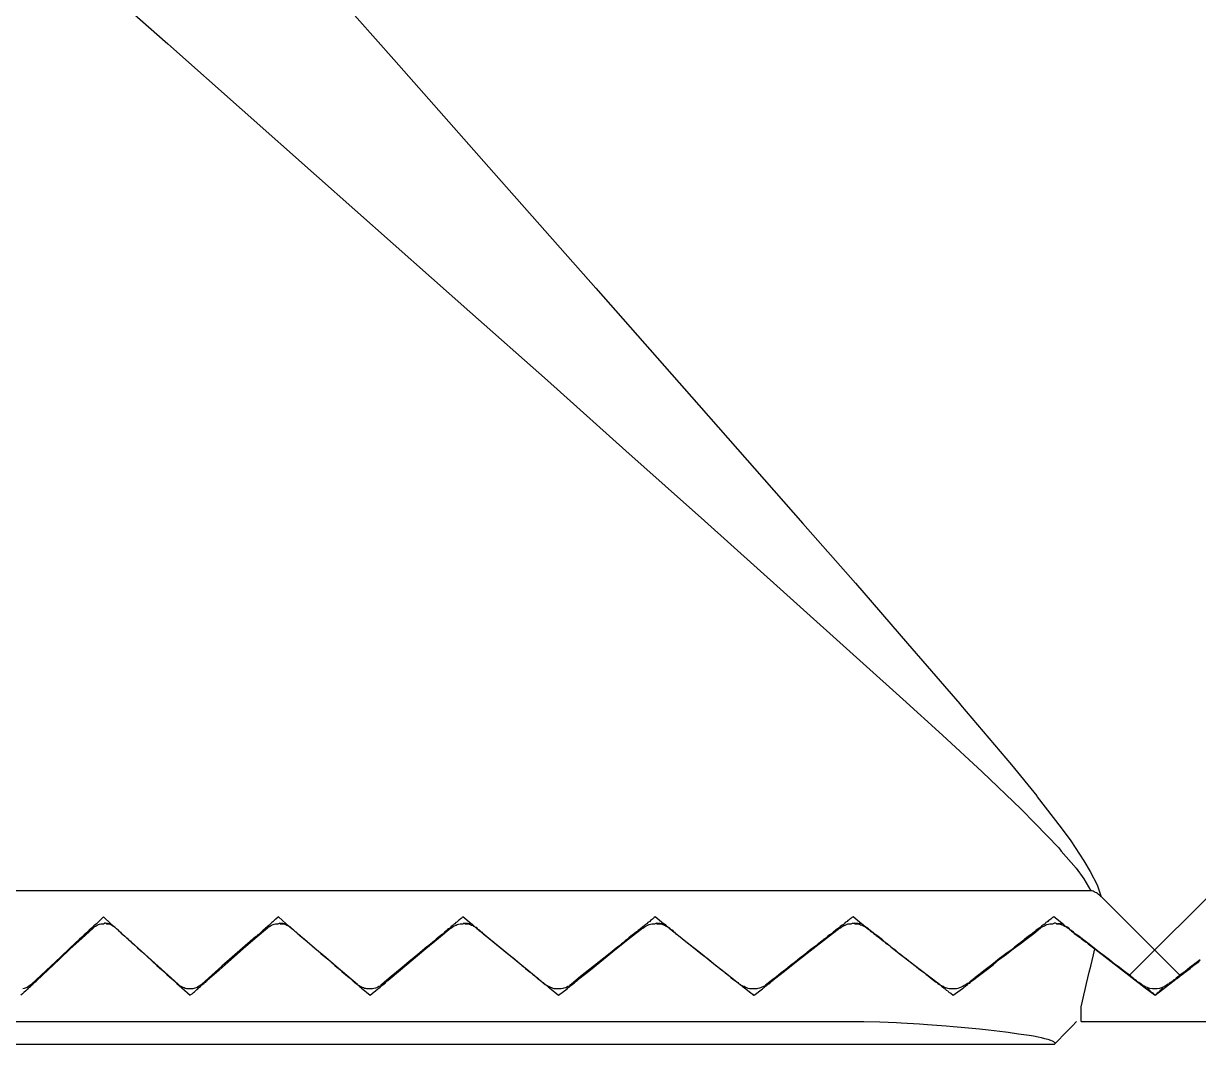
# Model space of a CAD drawing. Header units: millimetres. Extents: x -495897 to 1376592, y -28539 to 470976.
# Drawn here: x 204377 to 205073, y 219606 to 220210 of the extents above; entities that cross this region are included whole.
import ezdxf

# ---------------------------------------------------------------- set-up
doc = ezdxf.new("R2010")
doc.units = ezdxf.units.MM

msp = doc.modelspace()

# ---------------------------------------------------------------- linework, layer by layer
at = {"color": 0}
for p, q in [((204377.178, 220273.433), (204462.198, 220198.163)), ((204537.988, 220254.453), (204596.098, 220188.933)), ((204462.198, 220198.163), (204550.338, 220119.903)), ((204596.098, 220188.933), (204655.378, 220121.723)), ((204550.338, 220119.903), (204641.078, 220039.563)), ((204655.378, 220121.723), (204715.698, 220053.473)), ((204715.698, 220053.473), (204776.798, 219984.183)), ((204641.078, 220039.563), (204687.098, 219998.743)), ((204687.098, 219998.743), (204733.508, 219957.273)), ((204776.798, 219984.183), (204838.418, 219914.113)), ((204733.508, 219957.273), (204780.178, 219915.673)), ((204780.178, 219915.673), (204826.978, 219873.813)), ((204838.418, 219914.113), (204869.488, 219878.883)), ((204826.978, 219873.813), (204874.168, 219831.303)), ((204869.488, 219878.883), (204900.428, 219843.133)), ((204900.428, 219843.133), (204931.238, 219807.383)), ((204874.168, 219831.303), (204897.568, 219810.243)), ((204897.568, 219810.243), (204920.968, 219788.793)), ((204931.238, 219807.383), (204931.758, 219806.863)), ((204931.758, 219806.863), (204961.918, 219771.243)), ((204920.968, 219788.793), (204944.498, 219767.083)), ((204961.918, 219771.243), (204976.998, 219752.913)), ((204944.498, 219767.083), (204967.638, 219744.983)), ((204976.998, 219752.913), (204977.128, 219752.393)), ((204977.128, 219752.393), (204991.428, 219734.063)), ((204967.638, 219744.983), (204975.828, 219736.793)), ((204975.828, 219736.793), (204989.868, 219722.103)), ((205123.508, 219738.353), (205031.728, 219646.703)), ((204991.428, 219734.063), (204997.018, 219726.393)), ((204989.868, 219722.103), (204991.428, 219720.283)), ((204997.018, 219726.393), (205004.818, 219714.563)), ((204991.428, 219720.283), (205000.268, 219710.143)), ((205004.818, 219714.563), (205008.588, 219708.063)), ((205000.268, 219710.143), (205004.688, 219703.773)), ((205008.588, 219708.063), (205012.618, 219700.263)), ((205004.688, 219703.773), (205008.978, 219696.623)), ((205012.618, 219700.263), (205015.088, 219693.243)), ((205008.978, 219696.623), (203903.978, 219696.623)), ((205009.758, 219696.623), (205008.848, 219696.623)), ((205010.278, 219696.493), (205009.758, 219696.623)), ((205010.928, 219696.103), (205010.278, 219696.493)), ((205011.708, 219695.713), (205010.928, 219696.103)), ((205012.228, 219695.453), (205011.708, 219695.713)), ((205012.878, 219695.063), (205012.228, 219695.453)), ((205013.528, 219694.543), (205012.878, 219695.063)), ((205014.048, 219694.153), (205013.528, 219694.543)), ((205014.568, 219693.633), (205014.048, 219694.153)), ((205015.088, 219693.113), (205014.568, 219693.633)), ((205015.088, 219693.113), (205015.088, 219693.113)), ((205061.628, 219646.703), (205015.218, 219693.113)), ((204428.528, 219677.253), (204424.238, 219681.413)), ((204525.118, 219678.943), (204524.468, 219678.423)), ((204525.638, 219679.463), (204525.118, 219678.943)), ((204526.158, 219679.983), (204525.638, 219679.463)), ((204527.848, 219681.283), (204526.158, 219679.983)), ((204532.268, 219677.253), (204527.848, 219681.283)), ((204634.448, 219679.073), (204633.798, 219678.553)), ((204634.968, 219679.463), (204634.448, 219679.073)), ((204635.488, 219679.983), (204634.968, 219679.463)), ((204636.008, 219680.373), (204635.488, 219679.983)), ((204636.528, 219680.893), (204636.008, 219680.373)), ((204637.048, 219681.283), (204636.528, 219680.893)), ((204641.858, 219677.253), (204637.048, 219681.283)), ((204748.198, 219679.073), (204747.678, 219678.553)), ((204748.718, 219679.463), (204748.198, 219679.073)), ((204749.238, 219679.983), (204748.718, 219679.463)), ((204749.758, 219680.373), (204749.238, 219679.983)), ((204750.278, 219680.893), (204749.758, 219680.373)), ((204750.798, 219681.283), (204750.278, 219680.893)), ((204755.868, 219677.253), (204750.798, 219681.283)), ((204865.068, 219679.073), (204864.678, 219678.553)), ((204865.718, 219679.463), (204865.068, 219679.073)), ((204866.238, 219679.983), (204865.718, 219679.463)), ((204866.758, 219680.373), (204866.238, 219679.983)), ((204867.278, 219680.893), (204866.758, 219680.373)), ((204868.058, 219681.283), (204867.278, 219680.893)), ((204872.998, 219677.253), (204868.058, 219681.413)), ((204983.888, 219679.073), (204983.368, 219678.553)), ((204984.668, 219679.463), (204983.888, 219679.073)), ((204985.188, 219679.983), (204984.668, 219679.463)), ((204985.708, 219680.373), (204985.188, 219679.983)), ((204986.228, 219680.893), (204985.708, 219680.373)), ((204987.008, 219681.283), (204986.228, 219680.893)), ((204991.818, 219677.513), (204987.008, 219681.283)), ((204417.998, 219674.653), (204418.388, 219674.913)), ((204418.388, 219674.913), (204418.908, 219675.563)), ((204418.908, 219675.563), (204419.688, 219675.823)), ((204419.688, 219675.823), (204419.818, 219676.083)), ((204419.818, 219676.083), (204420.468, 219676.473)), ((204420.468, 219676.473), (204421.248, 219676.733)), ((204421.248, 219676.733), (204421.768, 219676.993)), ((204421.768, 219676.993), (204422.678, 219677.123)), ((204422.678, 219677.123), (204423.328, 219677.253)), ((204423.328, 219677.253), (204424.108, 219677.253)), ((204424.108, 219677.253), (204424.758, 219677.513)), ((204428.528, 219677.253), (204424.758, 219677.513)), ((204425.928, 219677.253), (204426.448, 219677.253)), ((204426.448, 219677.253), (204426.968, 219677.123)), ((204426.968, 219677.123), (204427.358, 219677.123)), ((204427.358, 219677.123), (204427.878, 219676.993)), ((204427.878, 219676.993), (204428.398, 219676.733)), ((204428.398, 219676.733), (204428.788, 219676.603)), ((204428.788, 219676.603), (204429.178, 219676.473)), ((204429.178, 219676.473), (204429.568, 219676.083)), ((204429.568, 219676.083), (204429.958, 219675.823)), ((204429.958, 219675.823), (204430.608, 219675.563)), ((204431.388, 219674.653), (204431.908, 219674.263)), ((204431.908, 219674.263), (204432.558, 219673.873)), ((204432.558, 219673.873), (204432.948, 219673.353)), ((204432.948, 219673.353), (204433.338, 219672.833)), ((204433.338, 219672.833), (204433.988, 219672.443)), ((204433.988, 219672.443), (204434.248, 219672.183)), ((204434.248, 219672.183), (204434.898, 219671.533)), ((204517.058, 219671.923), (204516.408, 219671.143)), ((204517.968, 219672.573), (204517.058, 219671.923)), ((204518.748, 219673.353), (204517.968, 219672.573)), ((204519.398, 219673.873), (204518.748, 219673.353)), ((204520.308, 219674.653), (204519.398, 219673.873)), ((204520.828, 219675.173), (204520.178, 219674.653)), ((204521.348, 219675.693), (204520.828, 219675.173)), ((204521.218, 219674.653), (204521.738, 219675.173)), ((204522.128, 219676.213), (204521.348, 219675.693)), ((204521.738, 219675.173), (204522.388, 219675.693)), ((204522.648, 219676.733), (204522.128, 219676.213)), ((204522.388, 219675.693), (204523.168, 219676.083)), ((204523.168, 219677.253), (204522.648, 219676.733)), ((204523.818, 219677.903), (204523.168, 219677.253)), ((204523.168, 219676.083), (204523.688, 219676.473)), ((204523.688, 219676.473), (204524.598, 219676.733)), ((204524.468, 219678.423), (204523.818, 219677.903)), ((204524.598, 219676.733), (204525.248, 219676.993)), ((204525.248, 219676.993), (204526.028, 219677.123)), ((204526.028, 219677.123), (204526.938, 219677.253)), ((204526.938, 219677.253), (204527.588, 219677.253)), ((204527.588, 219677.253), (204528.368, 219677.513)), ((204532.268, 219677.253), (204528.368, 219677.513)), ((204528.368, 219677.513), (204529.018, 219677.253)), ((204529.018, 219677.253), (204529.668, 219677.253)), ((204529.668, 219677.253), (204530.318, 219677.253)), ((204530.318, 219677.253), (204530.838, 219677.123)), ((204530.838, 219677.123), (204531.618, 219676.993)), ((204531.618, 219676.993), (204532.138, 219676.733)), ((204532.138, 219676.733), (204532.658, 219676.473)), ((204532.658, 219676.473), (204533.178, 219676.213)), ((204533.178, 219676.213), (204533.958, 219675.823)), ((204533.958, 219675.823), (204534.478, 219675.563)), ((204535.518, 219674.653), (204536.038, 219674.263)), ((204536.038, 219674.263), (204536.428, 219673.873)), ((204536.428, 219673.873), (204536.948, 219673.353)), ((204536.948, 219673.353), (204537.468, 219672.833)), ((204537.468, 219672.833), (204537.988, 219672.443)), ((204537.988, 219672.443), (204538.508, 219672.183)), ((204538.508, 219672.183), (204538.898, 219671.533)), ((204626.388, 219672.443), (204625.478, 219671.533)), ((204626.908, 219672.833), (204626.388, 219672.443)), ((204627.558, 219673.353), (204626.908, 219672.833)), ((204627.948, 219673.743), (204627.558, 219673.353)), ((204628.468, 219674.263), (204627.948, 219673.743)), ((204629.248, 219674.653), (204628.468, 219674.263)), ((204629.638, 219674.913), (204629.248, 219674.653)), ((204630.028, 219675.563), (204629.638, 219674.913)), ((204629.898, 219674.653), (204630.678, 219675.173)), ((204630.678, 219676.083), (204630.028, 219675.563)), ((204631.198, 219676.473), (204630.678, 219676.083)), ((204630.678, 219675.173), (204631.328, 219675.693)), ((204631.718, 219676.733), (204631.198, 219676.473)), ((204631.328, 219675.693), (204632.108, 219676.083)), ((204632.238, 219677.253), (204631.718, 219676.733)), ((204632.108, 219676.083), (204633.018, 219676.473)), ((204632.758, 219677.903), (204632.238, 219677.253)), ((204633.408, 219678.163), (204632.758, 219677.903)), ((204633.018, 219676.473), (204633.668, 219676.733)), ((204633.798, 219678.553), (204633.408, 219678.163)), ((204633.668, 219676.733), (204634.448, 219676.993)), ((204634.448, 219676.993), (204635.358, 219677.123)), ((204635.358, 219677.123), (204636.008, 219677.253)), ((204636.008, 219677.253), (204636.918, 219677.253)), ((204636.918, 219677.253), (204637.568, 219677.513)), ((204641.858, 219677.253), (204637.568, 219677.513)), ((204637.568, 219677.513), (204638.348, 219677.253)), ((204638.348, 219677.253), (204639.128, 219677.253)), ((204639.128, 219677.253), (204639.518, 219677.253)), ((204639.518, 219677.253), (204640.298, 219677.123)), ((204640.298, 219677.123), (204640.818, 219676.993)), ((204640.818, 219676.993), (204641.598, 219676.733)), ((204641.598, 219676.733), (204642.118, 219676.473)), ((204642.508, 219676.993), (204641.858, 219677.253)), ((204642.118, 219676.473), (204642.898, 219676.213)), ((204643.158, 219676.473), (204642.508, 219676.993)), ((204642.898, 219676.213), (204643.288, 219675.823)), ((204643.678, 219675.823), (204643.158, 219676.473)), ((204643.288, 219675.823), (204643.938, 219675.563)), ((204644.198, 219675.303), (204643.678, 219675.823)), ((204644.848, 219674.913), (204644.198, 219675.303)), ((204645.498, 219674.523), (204644.848, 219674.913)), ((204644.978, 219674.653), (204645.498, 219674.263)), ((204646.018, 219673.873), (204645.498, 219674.523)), ((204645.498, 219674.263), (204646.018, 219673.873)), ((204646.798, 219673.353), (204646.018, 219673.873)), ((204646.018, 219673.873), (204646.538, 219673.353)), ((204646.538, 219673.353), (204647.188, 219672.833)), ((204647.318, 219672.963), (204646.798, 219673.353)), ((204647.188, 219672.833), (204647.708, 219672.443)), ((204647.838, 219672.443), (204647.318, 219672.963)), ((204647.708, 219672.443), (204648.228, 219672.183)), ((204648.228, 219672.183), (204648.748, 219671.533)), ((204739.878, 219672.443), (204738.708, 219671.533)), ((204740.528, 219672.833), (204739.878, 219672.443)), ((204740.788, 219673.353), (204740.528, 219672.833)), ((204741.568, 219673.743), (204740.788, 219673.353)), ((204742.088, 219674.263), (204741.568, 219673.743)), ((204742.608, 219674.653), (204742.088, 219674.263)), ((204743.128, 219674.913), (204742.608, 219674.653)), ((204743.648, 219675.563), (204743.128, 219674.913)), ((204743.518, 219674.653), (204744.298, 219675.173)), ((204744.298, 219676.083), (204743.648, 219675.563)), ((204744.688, 219676.473), (204744.298, 219676.083)), ((204744.298, 219675.173), (204744.948, 219675.693)), ((204745.338, 219676.733), (204744.688, 219676.473)), ((204744.948, 219675.693), (204745.598, 219676.083)), ((204745.858, 219677.253), (204745.338, 219676.733)), ((204745.598, 219676.083), (204746.508, 219676.473)), ((204746.508, 219677.903), (204745.858, 219677.253)), ((204747.028, 219678.163), (204746.508, 219677.903)), ((204746.508, 219676.473), (204747.288, 219676.733)), ((204747.678, 219678.553), (204747.028, 219678.163)), ((204747.288, 219676.733), (204748.198, 219676.993)), ((204748.198, 219676.993), (204748.848, 219677.123)), ((204748.848, 219677.123), (204749.758, 219677.253)), ((204749.758, 219677.253), (204750.668, 219677.253)), ((204750.668, 219677.253), (204751.578, 219677.513)), ((204755.868, 219677.253), (204751.578, 219677.513)), ((204751.578, 219677.513), (204752.098, 219677.253)), ((204752.098, 219677.253), (204752.748, 219677.253)), ((204752.748, 219677.253), (204753.528, 219677.123)), ((204753.528, 219677.123), (204754.178, 219677.123)), ((204754.178, 219677.123), (204754.828, 219676.993)), ((204754.828, 219676.993), (204755.478, 219676.733)), ((204755.478, 219676.733), (204756.128, 219676.473)), ((204756.388, 219676.993), (204755.868, 219677.253)), ((204756.128, 219676.473), (204756.778, 219676.213)), ((204757.168, 219676.473), (204756.388, 219676.993)), ((204756.778, 219676.213), (204757.298, 219675.823)), ((204757.688, 219675.823), (204757.168, 219676.473)), ((204757.298, 219675.823), (204757.818, 219675.563)), ((204758.338, 219675.303), (204757.688, 219675.823)), ((204758.858, 219674.913), (204758.338, 219675.303)), ((204759.638, 219674.523), (204758.858, 219674.913)), ((204759.118, 219674.653), (204759.638, 219674.263)), ((204760.158, 219673.873), (204759.638, 219674.523)), ((204759.638, 219674.263), (204760.158, 219673.873)), ((204760.938, 219673.353), (204760.158, 219673.873)), ((204760.158, 219673.873), (204760.678, 219673.353)), ((204760.678, 219673.353), (204761.198, 219672.833)), ((204761.458, 219672.963), (204760.938, 219673.353)), ((204761.198, 219672.833), (204761.848, 219672.443)), ((204761.978, 219672.443), (204761.458, 219672.963)), ((204761.848, 219672.443), (204762.368, 219672.183)), ((204762.368, 219672.183), (204763.018, 219671.533)), ((204856.488, 219672.443), (204855.448, 219671.533)), ((204857.138, 219672.833), (204856.488, 219672.443)), ((204857.658, 219673.353), (204857.138, 219672.833)), ((204858.308, 219673.743), (204857.658, 219673.353)), ((204858.828, 219674.263), (204858.308, 219673.743)), ((204859.348, 219674.653), (204858.828, 219674.263)), ((204859.998, 219674.913), (204859.348, 219674.653)), ((204860.518, 219675.563), (204859.998, 219674.913)), ((204860.258, 219674.653), (204861.038, 219675.173)), ((204861.038, 219676.083), (204860.518, 219675.563)), ((204861.688, 219676.473), (204861.038, 219676.083)), ((204861.038, 219675.173), (204861.688, 219675.693)), ((204862.338, 219676.733), (204861.688, 219676.473)), ((204861.688, 219675.693), (204862.598, 219676.213)), ((204862.858, 219677.253), (204862.338, 219676.733)), ((204862.598, 219676.213), (204863.378, 219676.473)), ((204863.378, 219677.903), (204862.858, 219677.253)), ((204863.898, 219678.163), (204863.378, 219677.903)), ((204863.378, 219676.473), (204864.288, 219676.733)), ((204864.678, 219678.553), (204863.898, 219678.163)), ((204864.288, 219676.733), (204865.068, 219677.123)), ((204865.068, 219677.123), (204865.978, 219677.123)), ((204865.978, 219677.123), (204866.888, 219677.253)), ((204866.888, 219677.253), (204867.798, 219677.513)), ((204867.798, 219677.513), (204868.708, 219677.513)), ((204872.998, 219677.253), (204868.708, 219677.513)), ((204868.708, 219677.513), (204869.228, 219677.253)), ((204869.228, 219677.253), (204870.008, 219677.253)), ((204870.008, 219677.253), (204870.658, 219677.123)), ((204870.658, 219677.123), (204871.178, 219677.123)), ((204871.178, 219677.123), (204871.958, 219676.993)), ((204871.958, 219676.993), (204872.478, 219676.603)), ((204872.478, 219676.603), (204873.258, 219676.473)), ((204873.778, 219676.733), (204872.998, 219677.253)), ((204873.258, 219676.473), (204873.778, 219676.213)), ((204874.298, 219676.473), (204873.778, 219676.733)), ((204873.778, 219676.213), (204874.428, 219675.823)), ((204874.948, 219675.823), (204874.298, 219676.473)), ((204874.428, 219675.823), (204874.948, 219675.563)), ((204875.598, 219675.303), (204874.948, 219675.823)), ((204876.248, 219674.783), (204875.598, 219675.303)), ((204876.768, 219674.523), (204876.248, 219674.783)), ((204876.248, 219674.653), (204876.508, 219674.653)), ((204876.248, 219674.653), (204876.768, 219674.263)), ((204877.548, 219673.873), (204876.768, 219674.523)), ((204876.768, 219674.263), (204877.288, 219673.873)), ((204877.288, 219673.873), (204877.938, 219673.353)), ((204878.068, 219673.353), (204877.548, 219673.873)), ((204877.938, 219673.353), (204878.328, 219672.833)), ((204878.588, 219672.963), (204878.068, 219673.353)), ((204878.328, 219672.833), (204878.978, 219672.443)), ((204879.238, 219672.443), (204878.588, 219672.963)), ((204878.978, 219672.443), (204879.628, 219672.183)), ((204880.408, 219671.533), (204879.238, 219672.443)), ((204879.628, 219672.183), (204880.278, 219671.533)), ((204975.568, 219672.443), (204974.268, 219671.533)), ((204975.178, 219671.533), (204979.078, 219674.783)), ((204975.958, 219672.833), (204975.568, 219672.443)), ((204976.608, 219673.353), (204975.958, 219672.833)), ((204977.128, 219673.743), (204976.608, 219673.353)), ((204977.648, 219674.263), (204977.128, 219673.743)), ((204978.168, 219674.653), (204977.648, 219674.263)), ((204978.948, 219674.913), (204978.168, 219674.653)), ((204979.468, 219675.563), (204978.948, 219674.913)), ((204979.078, 219674.653), (204979.728, 219675.173)), ((204979.988, 219676.083), (204979.468, 219675.563)), ((204979.728, 219675.173), (204980.508, 219675.693)), ((204980.508, 219676.473), (204979.988, 219676.083)), ((204981.288, 219676.733), (204980.508, 219676.473)), ((204980.508, 219675.693), (204981.418, 219676.083)), ((204981.808, 219677.253), (204981.288, 219676.733)), ((204981.418, 219676.083), (204982.068, 219676.473)), ((204982.328, 219677.903), (204981.808, 219677.253)), ((204982.068, 219676.473), (204982.848, 219676.733)), ((204982.848, 219678.163), (204982.328, 219677.903)), ((204983.368, 219678.553), (204982.848, 219678.163)), ((204982.848, 219676.733), (204983.758, 219676.993)), ((204983.758, 219676.993), (204984.668, 219677.123)), ((204984.668, 219677.123), (204985.318, 219677.253)), ((204985.318, 219677.253), (204986.488, 219677.253)), ((204986.488, 219677.253), (204987.138, 219677.513)), ((204989.218, 219677.253), (204988.568, 219677.253)), ((204988.568, 219677.253), (204989.088, 219677.253)), ((204989.088, 219677.253), (204989.608, 219677.123)), ((204990.908, 219677.123), (204989.478, 219677.253)), ((204989.608, 219677.123), (204990.128, 219677.123)), ((204990.128, 219677.123), (204990.778, 219676.993)), ((204990.778, 219676.993), (204991.298, 219676.733)), ((204992.468, 219676.993), (204990.908, 219677.123)), ((204991.298, 219676.733), (204991.818, 219676.603)), ((204992.858, 219676.603), (204991.818, 219677.513)), ((204991.818, 219676.603), (204992.468, 219676.473)), ((204992.468, 219676.993), (204992.468, 219676.993)), ((204992.468, 219676.473), (204992.988, 219676.083)), ((204993.768, 219675.823), (204992.858, 219676.603)), ((204992.988, 219676.083), (204993.378, 219675.823)), ((204993.378, 219675.823), (204993.898, 219675.563)), ((204994.808, 219675.173), (204993.768, 219675.823)), ((204995.978, 219674.523), (204994.808, 219675.173)), ((204995.198, 219674.653), (204996.108, 219674.133)), ((204996.888, 219673.483), (204995.978, 219674.523)), ((204996.108, 219674.133), (204996.888, 219673.353)), ((204997.928, 219672.833), (204996.888, 219673.483)), ((204996.888, 219673.353), (204997.538, 219672.833)), ((204997.538, 219672.833), (204998.448, 219672.313)), ((204998.708, 219672.183), (204997.928, 219672.833)), ((204998.448, 219672.313), (204999.098, 219671.533)), ((204999.878, 219671.143), (204998.708, 219672.183)), ((204434.898, 219671.533), (204435.418, 219671.143)), ((204435.418, 219671.143), (204435.678, 219670.753)), ((204435.678, 219670.753), (204436.328, 219670.363)), ((204436.328, 219670.363), (204436.848, 219669.843)), ((204436.848, 219669.843), (204437.368, 219669.193)), ((204437.368, 219669.193), (204437.888, 219668.803)), ((204437.888, 219668.803), (204438.408, 219668.413)), ((204438.408, 219668.413), (204438.928, 219667.763)), ((204438.928, 219667.763), (204439.448, 219667.503)), ((204439.448, 219667.503), (204440.098, 219666.853)), ((204440.098, 219666.853), (204440.618, 219666.333)), ((204440.618, 219666.333), (204441.138, 219665.813)), ((204441.138, 219665.813), (204441.658, 219665.423)), ((204513.288, 219668.673), (204512.638, 219668.023)), ((204514.068, 219669.193), (204513.288, 219668.673)), ((204514.978, 219669.973), (204514.068, 219669.193)), ((204515.628, 219670.753), (204514.978, 219669.973)), ((204516.408, 219671.143), (204515.628, 219670.753)), ((204538.898, 219671.533), (204539.678, 219671.143)), ((204539.678, 219671.143), (204540.198, 219670.753)), ((204540.198, 219670.753), (204540.458, 219670.363)), ((204617.938, 219665.293), (204616.768, 219664.383)), ((204618.978, 219666.203), (204617.938, 219665.293)), ((204620.148, 219667.113), (204618.978, 219666.203)), ((204621.188, 219668.023), (204620.148, 219667.113)), ((204622.228, 219668.803), (204621.188, 219668.023)), ((204623.268, 219669.843), (204622.228, 219668.803)), ((204624.178, 219670.753), (204623.268, 219669.843)), ((204625.478, 219671.533), (204624.178, 219670.753)), ((204648.748, 219671.533), (204649.268, 219671.143)), ((204649.268, 219671.143), (204649.788, 219670.753)), ((204649.788, 219670.753), (204650.308, 219670.363)), ((204731.038, 219665.293), (204729.868, 219664.383)), ((204732.078, 219666.203), (204731.038, 219665.293)), ((204733.118, 219667.113), (204732.078, 219666.203)), ((204734.418, 219668.023), (204733.118, 219667.113)), ((204735.198, 219668.803), (204734.418, 219668.023)), ((204736.498, 219669.843), (204735.198, 219668.803)), ((204737.538, 219670.753), (204736.498, 219669.843)), ((204738.708, 219671.533), (204737.538, 219670.753)), ((204763.018, 219671.533), (204763.538, 219671.143)), ((204763.538, 219671.143), (204764.058, 219670.753)), ((204764.058, 219670.753), (204764.708, 219670.363)), ((204847.388, 219665.293), (204846.348, 219664.383)), ((204848.688, 219666.203), (204847.388, 219665.293)), ((204849.728, 219667.113), (204848.688, 219666.203)), ((204850.768, 219668.023), (204849.728, 219667.113)), ((204852.068, 219668.803), (204850.768, 219668.023)), ((204853.108, 219669.843), (204852.068, 219668.803)), ((204854.148, 219670.753), (204853.108, 219669.843)), ((204855.448, 219671.533), (204854.148, 219670.753)), ((204880.278, 219671.533), (204880.668, 219671.143)), ((204881.578, 219670.753), (204880.408, 219671.533)), ((204880.668, 219671.143), (204881.318, 219670.753)), ((204881.318, 219670.753), (204881.838, 219670.363)), ((204882.748, 219669.843), (204881.578, 219670.753)), ((204881.838, 219670.363), (204882.358, 219669.843)), ((204882.358, 219669.843), (204883.008, 219669.453)), ((204883.918, 219668.803), (204882.748, 219669.843)), ((204883.008, 219669.453), (204883.658, 219668.803)), ((204883.658, 219668.803), (204884.048, 219668.543)), ((204885.088, 219668.023), (204883.918, 219668.803)), ((204884.048, 219668.543), (204884.698, 219668.153)), ((204884.698, 219668.153), (204885.218, 219667.633)), ((204886.128, 219667.113), (204885.088, 219668.023)), ((204885.218, 219667.633), (204885.998, 219667.113)), ((204885.998, 219667.113), (204886.388, 219666.723)), ((204887.168, 219666.203), (204886.128, 219667.113)), ((204886.388, 219666.723), (204887.038, 219666.333)), ((204887.038, 219666.333), (204887.558, 219665.813)), ((204888.468, 219665.293), (204887.168, 219666.203)), ((204887.558, 219665.813), (204889.378, 219664.643)), ((204889.508, 219664.383), (204888.468, 219665.293)), ((204889.378, 219664.643), (204890.938, 219663.083)), ((204962.958, 219662.303), (204967.118, 219665.423)), ((204966.208, 219665.293), (204965.038, 219664.383)), ((204967.378, 219666.203), (204966.208, 219665.293)), ((204967.118, 219665.423), (204971.148, 219668.543)), ((204968.548, 219667.113), (204967.378, 219666.203)), ((204969.718, 219668.023), (204968.548, 219667.113)), ((204970.888, 219668.803), (204969.718, 219668.023)), ((204971.928, 219669.843), (204970.888, 219668.803)), ((204971.148, 219668.543), (204975.178, 219671.533)), ((204973.228, 219670.753), (204971.928, 219669.843)), ((204974.268, 219671.533), (204973.228, 219670.753)), ((204999.098, 219671.533), (205000.008, 219670.883)), ((205000.788, 219670.493), (204999.878, 219671.143)), ((205000.008, 219670.883), (205000.788, 219670.363)), ((205001.828, 219669.843), (205000.788, 219670.493)), ((205000.788, 219670.363), (205001.698, 219669.583)), ((205001.698, 219669.583), (205002.608, 219669.063)), ((205004.818, 219667.503), (205001.828, 219669.843)), ((205002.608, 219669.063), (205003.258, 219668.543)), ((205003.258, 219668.543), (205004.168, 219667.763)), ((205004.168, 219667.763), (205004.818, 219667.243)), ((205007.938, 219665.163), (205004.818, 219667.503)), ((205004.818, 219667.243), (205005.728, 219666.593)), ((205005.728, 219666.593), (205006.508, 219666.073)), ((205006.508, 219666.073), (205007.418, 219665.293)), ((205007.418, 219665.293), (205008.068, 219664.773)), ((205010.798, 219662.823), (205007.938, 219665.163)), ((205008.068, 219664.773), (205008.848, 219664.253)), ((204616.768, 219664.383), (204615.728, 219663.473)), ((204729.868, 219664.383), (204728.828, 219663.473)), ((204839.588, 219659.053), (204836.598, 219656.843)), ((204842.318, 219661.393), (204839.588, 219659.053)), ((204845.308, 219663.473), (204842.318, 219661.393)), ((204846.348, 219664.383), (204845.308, 219663.473)), ((204890.548, 219663.473), (204889.508, 219664.383)), ((204890.938, 219663.083), (204892.758, 219661.913)), ((204892.758, 219661.913), (204894.318, 219660.483)), ((204894.318, 219660.483), (204896.138, 219659.183)), ((204896.138, 219659.183), (204897.698, 219657.753)), ((204897.698, 219657.753), (204899.518, 219656.583)), ((204956.978, 219658.143), (204954.768, 219656.583)), ((204954.898, 219656.193), (204959.058, 219659.183)), ((204959.318, 219659.963), (204956.978, 219658.143)), ((204959.058, 219659.183), (204962.958, 219662.303)), ((204961.658, 219661.653), (204959.318, 219659.963)), ((204963.868, 219663.473), (204961.658, 219661.653)), ((204965.038, 219664.383), (204963.998, 219663.473)), ((205008.848, 219664.253), (205009.758, 219663.473)), ((205009.758, 219663.473), (205010.538, 219662.953)), ((205009.758, 219655.413), (205010.408, 219658.923)), ((205010.408, 219658.923), (205011.318, 219662.303)), ((205010.538, 219662.953), (205011.318, 219662.303)), ((205013.918, 219660.483), (205010.798, 219662.823)), ((205011.318, 219662.303), (205041.088, 219639.293)), ((205016.908, 219658.143), (205013.918, 219660.483)), ((205019.898, 219655.803), (205016.908, 219658.143)), ((204672.018, 219652.553), (204673.058, 219651.643)), ((204673.058, 219651.643), (204674.098, 219650.733)), ((204674.098, 219650.733), (204675.268, 219649.823)), ((204786.808, 219652.553), (204787.978, 219651.643)), ((204787.978, 219651.643), (204789.148, 219650.733)), ((204789.148, 219650.733), (204790.318, 219649.823)), ((204831.138, 219652.423), (204828.278, 219650.213)), ((204833.998, 219654.763), (204831.138, 219652.423)), ((204836.598, 219656.843), (204833.998, 219654.763)), ((204899.518, 219656.583), (204901.208, 219655.283)), ((204901.208, 219655.283), (204902.898, 219653.853)), ((204902.898, 219653.853), (204904.718, 219652.553)), ((204904.718, 219652.553), (204905.758, 219651.643)), ((204905.758, 219651.643), (204906.928, 219650.733)), ((204906.928, 219650.733), (204908.098, 219649.823)), ((204947.878, 219651.123), (204945.538, 219649.433)), ((204946.968, 219649.823), (204950.998, 219652.943)), ((204950.218, 219652.943), (204947.878, 219651.123)), ((204952.428, 219654.763), (204950.218, 219652.943)), ((204950.998, 219652.943), (204954.898, 219656.193)), ((204954.768, 219656.583), (204952.428, 219654.763)), ((205007.938, 219648.653), (205008.848, 219652.033)), ((205008.848, 219652.033), (205009.758, 219655.413)), ((205022.758, 219653.593), (205019.898, 219655.803)), ((205025.878, 219651.383), (205022.758, 219653.593)), ((205028.868, 219649.043), (205025.878, 219651.383)), ((205067.608, 219651.383), (205064.748, 219649.043)), ((205066.438, 219649.823), (205067.738, 219650.733)), ((205070.598, 219653.593), (205067.608, 219651.383)), ((205067.738, 219650.733), (205068.778, 219651.643)), ((205068.778, 219651.643), (205070.078, 219652.813)), ((205070.078, 219652.813), (205071.118, 219653.463)), ((205073.718, 219655.803), (205070.598, 219653.593)), ((205071.118, 219653.463), (205072.418, 219654.373)), ((205072.418, 219654.373), (205073.458, 219655.413)), ((204675.268, 219649.823), (204676.308, 219649.043)), ((204676.308, 219649.043), (204677.478, 219648.133)), ((204677.478, 219648.133), (204678.518, 219647.223)), ((204678.518, 219647.223), (204679.558, 219646.313)), ((204679.558, 219646.313), (204680.858, 219645.403)), ((204680.858, 219645.403), (204681.638, 219644.493)), ((204681.638, 219644.493), (204682.938, 219643.583)), ((204790.318, 219649.823), (204791.488, 219649.043)), ((204791.488, 219649.043), (204792.398, 219648.133)), ((204792.398, 219648.133), (204793.698, 219647.223)), ((204793.698, 219647.223), (204794.738, 219646.313)), ((204794.738, 219646.313), (204795.778, 219645.403)), ((204795.778, 219645.403), (204796.948, 219644.493)), ((204796.948, 219644.493), (204798.118, 219643.583)), ((204822.688, 219645.793), (204819.828, 219643.583)), ((204825.418, 219648.133), (204822.688, 219645.793)), ((204828.278, 219650.213), (204825.418, 219648.133)), ((204908.098, 219649.823), (204909.138, 219649.043)), ((204909.138, 219649.043), (204910.308, 219648.133)), ((204910.308, 219648.133), (204911.478, 219647.223)), ((204911.478, 219647.223), (204912.648, 219646.313)), ((204912.648, 219646.313), (204913.818, 219645.403)), ((204913.818, 219645.403), (204914.988, 219644.493)), ((204914.988, 219644.493), (204916.028, 219643.583)), ((204938.778, 219643.973), (204937.998, 219643.583)), ((204939.298, 219644.493), (204938.778, 219643.973)), ((204938.908, 219643.583), (204943.068, 219646.833)), ((204939.818, 219644.883), (204939.298, 219644.493)), ((204940.338, 219645.403), (204939.818, 219644.883)), ((204940.988, 219645.793), (204940.338, 219645.403)), ((204943.328, 219647.613), (204940.988, 219645.793)), ((204943.068, 219646.833), (204946.968, 219649.823)), ((204945.538, 219649.433), (204943.328, 219647.613)), ((205006.378, 219641.893), (205007.158, 219645.273)), ((205007.158, 219645.273), (205007.938, 219648.653)), ((205031.728, 219646.703), (205028.868, 219649.043)), ((205032.508, 219646.183), (205031.728, 219646.703)), ((205033.158, 219645.663), (205032.508, 219646.183)), ((205033.938, 219645.013), (205033.158, 219645.663)), ((205034.588, 219644.493), (205033.938, 219645.013)), ((205035.108, 219643.973), (205034.588, 219644.493)), ((205035.888, 219643.453), (205035.108, 219643.973)), ((205046.938, 219634.873), (205061.758, 219646.313)), ((205058.118, 219643.973), (205057.598, 219643.453)), ((205059.028, 219644.493), (205058.118, 219643.973)), ((205059.548, 219645.013), (205059.028, 219644.493)), ((205060.198, 219645.663), (205059.548, 219645.013)), ((205060.198, 219645.013), (205061.758, 219646.313)), ((205060.978, 219646.183), (205060.198, 219645.663)), ((205061.628, 219646.703), (205060.978, 219646.183)), ((205064.748, 219649.043), (205061.628, 219646.703)), ((205061.758, 219646.313), (205063.058, 219647.223)), ((205063.058, 219647.223), (205064.098, 219648.133)), ((205064.098, 219648.133), (205065.398, 219649.043)), ((205065.398, 219649.043), (205066.438, 219649.823)), ((204377.178, 219638.903), (204376.398, 219638.773)), ((204377.828, 219639.163), (204377.178, 219638.903)), ((204378.348, 219639.293), (204377.828, 219639.163)), ((204379.128, 219639.683), (204378.348, 219639.293)), ((204379.778, 219640.073), (204379.128, 219639.683)), ((204380.038, 219640.203), (204379.778, 219640.073)), ((204379.778, 219639.293), (204380.428, 219639.683)), ((204380.558, 219640.593), (204380.038, 219640.203)), ((204380.428, 219639.683), (204380.948, 219640.073)), ((204381.078, 219641.113), (204380.558, 219640.593)), ((204380.948, 219640.073), (204381.338, 219640.593)), ((204381.468, 219641.503), (204381.078, 219641.113)), ((204381.338, 219640.593), (204381.858, 219640.983)), ((204382.118, 219641.503), (204381.468, 219641.503)), ((204381.858, 219640.983), (204382.118, 219641.503)), ((204382.118, 219641.503), (204382.768, 219641.893)), ((204382.768, 219641.893), (204383.288, 219642.413)), ((204383.288, 219642.413), (204383.548, 219642.673)), ((204383.548, 219642.673), (204384.198, 219643.323)), ((204384.198, 219643.323), (204384.718, 219643.583)), ((204470.258, 219640.073), (204469.738, 219640.203)), ((204470.908, 219639.683), (204470.258, 219640.073)), ((204470.648, 219639.293), (204475.458, 219634.873)), ((204471.298, 219639.553), (204470.908, 219639.683)), ((204471.948, 219639.293), (204471.298, 219639.553)), ((204472.468, 219638.903), (204471.948, 219639.293)), ((204472.988, 219638.903), (204472.468, 219638.903)), ((204473.508, 219638.773), (204472.988, 219638.903)), ((204474.288, 219638.643), (204473.508, 219638.773)), ((204474.808, 219638.643), (204474.288, 219638.643)), ((204475.328, 219638.643), (204474.808, 219638.643)), ((204476.238, 219638.643), (204475.328, 219638.643)), ((204477.018, 219638.773), (204476.238, 219638.643)), ((204477.668, 219638.903), (204477.018, 219638.773)), ((204477.408, 219636.563), (204478.058, 219636.953)), ((204478.318, 219639.163), (204477.668, 219638.903)), ((204478.058, 219636.953), (204478.578, 219637.603)), ((204479.098, 219639.293), (204478.318, 219639.163)), ((204478.578, 219637.603), (204479.098, 219637.863)), ((204479.748, 219639.683), (204479.098, 219639.293)), ((204479.098, 219637.863), (204479.488, 219638.253)), ((204479.488, 219638.253), (204480.008, 219638.773)), ((204480.528, 219640.073), (204479.748, 219639.683)), ((204480.008, 219638.773), (204480.528, 219639.293)), ((204480.658, 219640.203), (204480.528, 219640.073)), ((204480.528, 219639.293), (204481.048, 219639.683)), ((204481.438, 219640.593), (204480.658, 219640.203)), ((204481.048, 219639.683), (204481.568, 219640.073)), ((204481.958, 219641.113), (204481.438, 219640.593)), ((204481.568, 219640.073), (204482.088, 219640.593)), ((204482.348, 219641.503), (204481.958, 219641.113)), ((204482.088, 219640.593), (204482.478, 219640.983)), ((204482.998, 219641.503), (204482.348, 219641.503)), ((204482.478, 219640.983), (204482.998, 219641.503)), ((204482.998, 219641.503), (204483.518, 219641.893)), ((204483.518, 219641.893), (204484.168, 219642.413)), ((204484.168, 219642.413), (204484.688, 219642.673)), ((204484.688, 219642.673), (204484.948, 219643.323)), ((204484.948, 219643.323), (204485.468, 219643.583)), ((204571.658, 219643.583), (204572.308, 219643.323)), ((204572.308, 219643.323), (204572.698, 219642.673)), ((204572.698, 219642.673), (204573.088, 219642.413)), ((204573.088, 219642.413), (204573.868, 219641.893)), ((204573.868, 219641.893), (204574.258, 219641.503)), ((204574.258, 219641.503), (204574.778, 219640.983)), ((204574.778, 219640.983), (204575.298, 219640.593)), ((204575.298, 219640.593), (204575.818, 219640.073)), ((204575.818, 219640.073), (204576.338, 219639.683)), ((204576.468, 219640.073), (204576.078, 219640.203)), ((204576.338, 219639.683), (204576.858, 219639.293)), ((204577.118, 219639.683), (204576.468, 219640.073)), ((204576.858, 219639.293), (204582.058, 219634.873)), ((204577.638, 219639.553), (204577.118, 219639.683)), ((204578.418, 219639.293), (204577.638, 219639.553)), ((204578.808, 219638.903), (204578.418, 219639.293)), ((204579.588, 219638.903), (204578.808, 219638.903)), ((204580.108, 219638.773), (204579.588, 219638.903)), ((204580.888, 219638.643), (204580.108, 219638.773)), ((204581.408, 219638.643), (204580.888, 219638.643)), ((204582.058, 219638.643), (204581.408, 219638.643)), ((204582.058, 219634.873), (204586.738, 219638.643)), ((204582.058, 219634.873), (204586.738, 219638.643)), ((204582.838, 219638.643), (204582.058, 219638.643)), ((204583.488, 219638.773), (204582.838, 219638.643)), ((204584.268, 219638.903), (204583.488, 219638.773)), ((204585.178, 219639.163), (204584.268, 219638.903)), ((204585.828, 219639.293), (204585.178, 219639.163)), ((204586.608, 219639.683), (204585.828, 219639.293)), ((204587.258, 219640.073), (204586.608, 219639.683)), ((204586.738, 219638.643), (204587.258, 219639.163)), ((204588.038, 219640.333), (204587.258, 219640.073)), ((204587.258, 219639.163), (204588.038, 219639.683)), ((204588.558, 219640.983), (204588.038, 219640.333)), ((204588.038, 219639.683), (204588.558, 219640.203)), ((204589.208, 219641.503), (204588.558, 219640.983)), ((204588.558, 219640.203), (204589.078, 219640.593)), ((204589.078, 219640.593), (204589.598, 219641.113)), ((204589.988, 219641.503), (204589.208, 219641.503)), ((204589.598, 219641.113), (204590.378, 219641.633)), ((204590.378, 219641.633), (204590.898, 219642.153)), ((204590.898, 219642.153), (204591.418, 219642.673)), ((204591.418, 219642.673), (204592.068, 219643.323)), ((204592.068, 219643.323), (204592.718, 219643.583)), ((204682.938, 219643.583), (204683.458, 219643.323)), ((204683.458, 219643.323), (204683.978, 219642.673)), ((204683.978, 219642.673), (204684.628, 219642.413)), ((204684.628, 219642.413), (204685.148, 219641.893)), ((204685.148, 219641.893), (204685.668, 219641.503)), ((204685.668, 219641.503), (204686.188, 219640.983)), ((204686.188, 219640.983), (204686.708, 219640.593)), ((204686.708, 219640.593), (204687.228, 219640.073)), ((204687.228, 219640.073), (204687.748, 219639.683)), ((204688.008, 219640.073), (204687.358, 219640.203)), ((204687.748, 219639.683), (204688.268, 219639.293)), ((204688.658, 219639.683), (204688.008, 219640.073)), ((204688.268, 219639.293), (204693.728, 219634.873)), ((204689.178, 219639.553), (204688.658, 219639.683)), ((204689.698, 219639.293), (204689.178, 219639.553)), ((204690.478, 219638.903), (204689.698, 219639.293)), ((204691.128, 219638.773), (204690.478, 219638.903)), ((204691.778, 219638.773), (204691.128, 219638.773)), ((204692.428, 219638.643), (204691.778, 219638.773)), ((204693.208, 219638.643), (204692.428, 219638.643)), ((204693.728, 219638.643), (204693.208, 219638.643)), ((204693.728, 219634.873), (204698.798, 219638.773)), ((204693.728, 219634.873), (204698.798, 219638.773)), ((204694.638, 219638.643), (204693.728, 219638.643)), ((204695.288, 219638.773), (204694.638, 219638.643)), ((204696.198, 219638.903), (204695.288, 219638.773)), ((204696.848, 219639.163), (204696.198, 219638.903)), ((204697.888, 219639.293), (204696.848, 219639.163)), ((204698.538, 219639.683), (204697.888, 219639.293)), ((204699.188, 219640.073), (204698.538, 219639.683)), ((204698.798, 219638.773), (204699.188, 219639.293)), ((204699.968, 219640.333), (204699.188, 219640.073)), ((204699.188, 219639.293), (204699.968, 219639.683)), ((204700.488, 219640.983), (204699.968, 219640.333)), ((204699.968, 219639.683), (204700.488, 219640.203)), ((204701.268, 219641.503), (204700.488, 219640.983)), ((204700.488, 219640.203), (204701.008, 219640.723)), ((204701.008, 219640.723), (204701.788, 219641.243)), ((204701.918, 219641.503), (204701.268, 219641.503)), ((204701.788, 219641.243), (204702.308, 219641.633)), ((204702.308, 219641.633), (204702.828, 219642.153)), ((204702.828, 219642.153), (204703.608, 219642.673)), ((204703.608, 219642.673), (204704.128, 219643.323)), ((204704.128, 219643.323), (204704.778, 219643.583)), ((204798.118, 219643.583), (204798.638, 219643.323)), ((204798.638, 219643.323), (204799.288, 219642.673)), ((204799.288, 219642.673), (204799.808, 219642.413)), ((204799.808, 219642.413), (204800.328, 219641.893)), ((204800.328, 219641.893), (204800.978, 219641.503)), ((204800.978, 219641.503), (204801.498, 219640.983)), ((204801.498, 219640.983), (204802.018, 219640.593)), ((204802.018, 219640.593), (204802.668, 219640.073)), ((204802.668, 219640.073), (204803.188, 219639.683)), ((204803.578, 219640.073), (204802.798, 219640.203)), ((204803.188, 219639.683), (204803.708, 219639.293)), ((204804.098, 219639.683), (204803.578, 219640.073)), ((204803.708, 219639.293), (204809.298, 219634.873)), ((204803.708, 219639.293), (204807.478, 219636.303)), ((204804.618, 219639.553), (204804.098, 219639.683)), ((204805.268, 219639.293), (204804.618, 219639.553)), ((204806.048, 219638.903), (204805.268, 219639.293)), ((204806.698, 219638.773), (204806.048, 219638.903)), ((204807.348, 219638.773), (204806.698, 219638.773)), ((204807.998, 219638.643), (204807.348, 219638.773)), ((204808.778, 219638.643), (204807.998, 219638.643)), ((204809.428, 219638.643), (204808.778, 219638.643)), ((204809.428, 219634.873), (204814.498, 219638.773)), ((204810.078, 219638.643), (204809.428, 219638.643)), ((204811.118, 219638.773), (204810.078, 219638.643)), ((204811.768, 219638.903), (204811.118, 219638.773)), ((204812.678, 219639.163), (204811.768, 219638.903)), ((204813.328, 219639.293), (204812.678, 219639.163)), ((204814.108, 219639.683), (204813.328, 219639.293)), ((204815.018, 219640.073), (204814.108, 219639.683)), ((204814.498, 219638.773), (204815.018, 219639.293)), ((204815.668, 219640.333), (204815.018, 219640.073)), ((204815.018, 219639.293), (204815.668, 219639.683)), ((204816.448, 219640.983), (204815.668, 219640.333)), ((204815.668, 219639.683), (204816.188, 219640.203)), ((204816.188, 219640.203), (204816.968, 219640.723)), ((204816.968, 219641.503), (204816.448, 219640.983)), ((204819.828, 219643.583), (204816.968, 219641.503)), ((204817.618, 219641.503), (204816.968, 219641.243)), ((204816.968, 219640.723), (204817.488, 219641.243)), ((204817.488, 219641.243), (204818.268, 219641.633)), ((204818.268, 219641.633), (204818.788, 219642.153)), ((204818.788, 219642.153), (204819.438, 219642.673)), ((204819.438, 219642.673), (204819.958, 219643.323)), ((204819.958, 219643.323), (204820.738, 219643.583)), ((204916.028, 219643.583), (204916.548, 219643.323)), ((204916.548, 219643.323), (204917.328, 219642.673)), ((204917.328, 219642.673), (204917.848, 219642.413)), ((204917.848, 219642.413), (204918.368, 219641.893)), ((204918.368, 219641.893), (204918.888, 219641.503)), ((204918.888, 219641.503), (204919.668, 219640.983)), ((204919.668, 219640.983), (204920.188, 219640.593)), ((204920.188, 219640.593), (204920.708, 219640.073)), ((204920.708, 219640.073), (204921.228, 219639.683)), ((204921.618, 219640.073), (204920.838, 219640.203)), ((204921.228, 219639.683), (204921.748, 219639.293)), ((204922.138, 219639.683), (204921.618, 219640.073)), ((204921.748, 219639.293), (204922.138, 219638.903)), ((204922.788, 219639.293), (204922.138, 219639.683)), ((204922.138, 219638.903), (204922.658, 219638.643)), ((204922.658, 219638.643), (204923.048, 219638.253)), ((204923.568, 219639.163), (204922.788, 219639.293)), ((204923.048, 219638.253), (204923.308, 219637.863)), ((204923.308, 219637.863), (204923.958, 219637.733)), ((204924.218, 219638.903), (204923.568, 219639.163)), ((204923.958, 219637.733), (204924.218, 219637.343)), ((204924.998, 219638.773), (204924.218, 219638.903)), ((204924.218, 219637.343), (204924.608, 219636.953)), ((204924.608, 219636.953), (204924.998, 219636.563)), ((204925.648, 219638.773), (204924.998, 219638.773)), ((204926.428, 219638.643), (204925.648, 219638.773)), ((204927.858, 219638.643), (204926.428, 219638.643)), ((204927.468, 219634.873), (204932.928, 219638.903)), ((204927.468, 219634.873), (204932.928, 219638.903)), ((204928.768, 219638.773), (204927.858, 219638.643)), ((204929.418, 219638.773), (204928.768, 219638.773)), ((204930.198, 219638.903), (204929.418, 219638.773)), ((204931.108, 219639.293), (204930.198, 219638.903)), ((204931.758, 219639.553), (204931.108, 219639.293)), ((204932.538, 219639.943), (204931.758, 219639.553)), ((204933.188, 219640.073), (204932.538, 219639.943)), ((204932.928, 219638.903), (204933.448, 219639.293)), ((204933.968, 219640.593), (204933.188, 219640.073)), ((204933.448, 219639.293), (204934.098, 219639.943)), ((204934.618, 219640.983), (204933.968, 219640.593)), ((204934.098, 219639.943), (204934.618, 219640.333)), ((204935.138, 219641.503), (204934.618, 219640.983)), ((204934.618, 219640.333), (204935.138, 219640.723)), ((204935.918, 219641.893), (204935.138, 219641.243)), ((204935.138, 219640.723), (204935.918, 219641.243)), ((204936.438, 219642.153), (204935.918, 219641.893)), ((204935.918, 219641.243), (204936.438, 219641.893)), ((204936.958, 219642.673), (204936.438, 219642.153)), ((204936.438, 219641.893), (204937.218, 219642.153)), ((204937.478, 219643.063), (204936.958, 219642.673)), ((204937.218, 219642.153), (204937.738, 219642.673)), ((204937.998, 219643.583), (204937.478, 219643.063)), ((204937.738, 219642.673), (204938.258, 219643.323)), ((204938.258, 219643.323), (204938.908, 219643.583)), ((205004.818, 219635.003), (205005.598, 219638.383)), ((205005.598, 219638.383), (205006.378, 219641.893)), ((205036.538, 219642.933), (205035.888, 219643.453)), ((205037.318, 219642.413), (205036.538, 219642.933)), ((205037.968, 219642.023), (205037.318, 219642.413)), ((205038.748, 219641.503), (205037.968, 219642.023)), ((205039.788, 219640.593), (205038.748, 219641.503)), ((205041.088, 219640.073), (205039.788, 219640.593)), ((205041.218, 219639.943), (205041.088, 219640.073)), ((205041.088, 219639.293), (205046.938, 219634.873)), ((205042.648, 219639.293), (205041.218, 219639.943)), ((205042.778, 219638.643), (205042.518, 219638.903)), ((205043.948, 219638.903), (205042.648, 219639.293)), ((205043.428, 219638.123), (205042.778, 219638.643)), ((205043.948, 219637.733), (205043.428, 219638.123)), ((205045.378, 219638.773), (205043.948, 219638.903)), ((205044.338, 219637.343), (205043.948, 219637.733)), ((205044.598, 219636.823), (205044.338, 219637.343)), ((205045.118, 219636.433), (205044.598, 219636.823)), ((205046.808, 219638.643), (205045.378, 219638.773)), ((205048.108, 219638.773), (205046.808, 219638.643)), ((205049.538, 219638.903), (205048.108, 219638.773)), ((205049.148, 219636.823), (205048.758, 219636.433)), ((205049.668, 219637.343), (205049.148, 219636.823)), ((205050.708, 219639.293), (205049.538, 219638.903)), ((205050.058, 219637.733), (205049.668, 219637.343)), ((205050.578, 219638.123), (205050.058, 219637.733)), ((205050.968, 219638.643), (205050.578, 219638.123)), ((205052.138, 219639.943), (205050.708, 219639.293)), ((205051.488, 219638.903), (205050.968, 219638.643)), ((205052.268, 219640.073), (205052.138, 219639.943)), ((205053.568, 219640.593), (205052.268, 219640.073)), ((205054.608, 219641.503), (205053.568, 219640.593)), ((205055.388, 219641.893), (205054.868, 219641.503)), ((205056.038, 219642.413), (205055.388, 219641.893)), ((205056.818, 219642.933), (205056.038, 219642.413)), ((205057.598, 219643.453), (205056.818, 219642.933)), ((204475.458, 219634.873), (204475.978, 219635.263)), ((204475.978, 219635.263), (204476.628, 219635.783)), ((204476.628, 219635.783), (204477.148, 219636.173)), ((204477.148, 219636.173), (204477.408, 219636.563)), ((204807.478, 219636.303), (204809.428, 219634.873)), ((204924.998, 219636.563), (204925.518, 219636.303)), ((204925.518, 219636.303), (204925.908, 219636.173)), ((204925.908, 219636.173), (204927.468, 219634.873)), ((204925.908, 219636.173), (204927.468, 219634.873)), ((205003.258, 219628.113), (205004.038, 219631.493)), ((205004.038, 219631.493), (205004.818, 219635.003)), ((205045.768, 219636.173), (205045.118, 219636.433)), ((205046.158, 219635.523), (205045.768, 219636.173)), ((205046.418, 219635.263), (205046.158, 219635.523)), ((205046.938, 219634.873), (205046.418, 219635.263)), ((205047.328, 219635.263), (205046.938, 219634.873)), ((205047.848, 219635.523), (205047.328, 219635.263)), ((205048.238, 219636.173), (205047.848, 219635.523)), ((205048.758, 219636.433), (205048.238, 219636.173)), ((205003.258, 219619.403), (205003.258, 219628.113)), ((203886.948, 219619.403), (204865.848, 219619.403)), ((204865.848, 219619.403), (204874.558, 219619.273)), ((204874.558, 219619.273), (204883.918, 219619.143)), ((204883.918, 219619.143), (204893.798, 219618.753)), ((204893.798, 219618.753), (204896.658, 219618.493)), ((204896.658, 219618.493), (204907.448, 219617.973)), ((204907.448, 219617.973), (204912.128, 219617.583)), ((204912.128, 219617.583), (204923.308, 219616.803)), ((204923.308, 219616.803), (204927.468, 219616.413)), ((204927.468, 219616.413), (204932.148, 219616.023)), ((204932.148, 219616.023), (204942.938, 219614.983)), ((205003.258, 219619.403), (205097.638, 219619.403)), ((204942.938, 219614.983), (204948.268, 219614.463)), ((204948.268, 219614.463), (204958.278, 219613.163)), ((204958.278, 219613.163), (204959.968, 219613.033)), ((204959.968, 219613.033), (204966.078, 219612.123)), ((204966.078, 219612.123), (204972.318, 219611.213)), ((204972.318, 219611.213), (204973.748, 219611.083)), ((204973.748, 219611.083), (204974.918, 219610.823)), ((204974.918, 219610.823), (204977.778, 219610.303)), ((204977.778, 219610.303), (204979.468, 219609.913)), ((204979.468, 219609.913), (204981.418, 219609.393)), ((204981.418, 219609.393), (204983.368, 219608.873)), ((204987.138, 219605.753), (203825.068, 219605.753)), ((204983.368, 219608.873), (204985.058, 219608.353)), ((204985.058, 219608.353), (204986.098, 219607.963)), ((204986.098, 219607.963), (204986.748, 219607.443)), ((204986.748, 219607.443), (204987.138, 219607.053)), ((204987.138, 219607.053), (204987.528, 219606.923)), ((204987.528, 219606.143), (204987.138, 219605.753)), ((204987.528, 219606.923), (204987.528, 219606.533)), ((204987.528, 219606.533), (204987.528, 219606.403)), ((204987.528, 219606.403), (204987.528, 219606.143))]:
    msp.add_line(p, q, dxfattribs=at)
for points in [[(204424.238, 219681.283), (204422.808, 219679.983), (204421.378, 219678.553), (204419.948, 219677.253), (204418.518, 219675.953), (204417.088, 219674.653)], [(204417.998, 219674.653), (204411.238, 219668.413), (204404.478, 219662.303), (204397.848, 219656.063), (204391.218, 219649.823), (204384.718, 219643.583)], [(204417.088, 219674.653), (204415.658, 219673.353), (204414.098, 219671.923), (204412.798, 219670.623), (204411.368, 219669.323), (204409.938, 219668.023)], [(204425.928, 219677.253), (204425.668, 219677.383), (204425.408, 219677.513), (204425.278, 219677.513), (204425.018, 219677.513), (204424.758, 219677.513)], [(204428.528, 219677.253), (204430.608, 219675.433), (204432.688, 219673.613), (204434.638, 219671.663), (204436.718, 219669.843), (204438.798, 219668.023)], [(204431.388, 219674.653), (204431.258, 219674.783), (204431.128, 219675.043), (204430.998, 219675.173), (204430.738, 219675.433), (204430.608, 219675.563)], [(204521.218, 219674.653), (204513.938, 219668.413), (204506.918, 219662.303), (204499.768, 219656.063), (204492.618, 219649.823), (204485.468, 219643.583)], [(204532.268, 219677.253), (204534.608, 219675.433), (204536.688, 219673.613), (204538.898, 219671.663), (204541.108, 219669.843), (204543.188, 219668.023)], [(204535.518, 219674.653), (204535.258, 219674.783), (204535.128, 219675.043), (204534.868, 219675.173), (204534.608, 219675.433), (204534.478, 219675.563)], [(204629.898, 219674.653), (204622.488, 219668.413), (204615.078, 219662.303), (204607.538, 219656.063), (204600.128, 219649.823), (204592.718, 219643.583)], [(204644.978, 219674.653), (204644.718, 219674.783), (204644.588, 219675.043), (204644.328, 219675.173), (204644.068, 219675.433), (204643.938, 219675.563)], [(204647.838, 219672.443), (204655.508, 219666.203), (204663.048, 219659.963), (204670.718, 219653.723), (204678.258, 219647.483), (204685.798, 219641.243)], [(204743.518, 219674.653), (204735.718, 219668.413), (204728.048, 219662.303), (204720.248, 219656.063), (204712.578, 219649.823), (204704.778, 219643.583)], [(204759.118, 219674.653), (204758.858, 219674.783), (204758.598, 219675.043), (204758.338, 219675.173), (204758.078, 219675.433), (204757.818, 219675.563)], [(204761.978, 219672.443), (204769.778, 219666.203), (204777.708, 219659.963), (204785.508, 219653.723), (204793.308, 219647.483), (204801.238, 219641.243)], [(204860.258, 219674.653), (204852.328, 219668.413), (204844.398, 219662.303), (204836.468, 219656.063), (204828.538, 219649.823), (204820.608, 219643.583)], [(204876.248, 219674.653), (204875.988, 219674.783), (204875.728, 219675.043), (204875.468, 219675.173), (204875.208, 219675.433), (204874.948, 219675.563)], [(204988.568, 219677.253), (204988.308, 219677.383), (204987.918, 219677.513), (204987.658, 219677.513), (204987.398, 219677.513), (204987.138, 219677.513)], [(204995.198, 219674.653), (204994.938, 219674.783), (204994.808, 219675.043), (204994.548, 219675.173), (204994.288, 219675.433), (204993.898, 219675.563)], [(204409.938, 219668.023), (204404.218, 219662.693), (204398.628, 219657.363), (204392.908, 219652.033), (204387.188, 219646.703), (204381.468, 219641.503)], [(204438.798, 219668.023), (204444.648, 219662.693), (204450.628, 219657.363), (204456.478, 219652.033), (204462.458, 219646.703), (204468.308, 219641.503)], [(204441.658, 219665.423), (204444.388, 219662.953), (204447.248, 219660.353), (204450.108, 219657.753), (204452.968, 219655.153), (204455.828, 219652.553)], [(204512.638, 219668.023), (204506.528, 219662.693), (204500.418, 219657.363), (204494.308, 219652.033), (204488.328, 219646.703), (204482.348, 219641.503)], [(204540.458, 219670.363), (204544.748, 219666.723), (204548.908, 219663.213), (204552.938, 219659.703), (204557.098, 219656.193), (204561.258, 219652.553)], [(204543.188, 219668.023), (204549.428, 219662.693), (204555.798, 219657.363), (204562.038, 219652.033), (204568.278, 219646.703), (204574.518, 219641.503)], [(204650.308, 219670.363), (204654.728, 219666.723), (204659.148, 219663.213), (204663.438, 219659.703), (204667.728, 219656.193), (204672.018, 219652.553)], [(204764.708, 219670.363), (204769.128, 219666.723), (204773.548, 219663.213), (204777.968, 219659.703), (204782.388, 219656.193), (204786.808, 219652.553)], [(204615.728, 219663.473), (204610.398, 219659.053), (204605.068, 219654.633), (204599.868, 219650.343), (204594.538, 219645.923), (204589.208, 219641.503)], [(204728.828, 219663.473), (204723.238, 219659.053), (204717.778, 219654.633), (204712.188, 219650.343), (204706.728, 219645.923), (204701.268, 219641.503)], [(204890.548, 219663.473), (204896.268, 219659.053), (204901.988, 219654.633), (204907.838, 219650.213), (204913.558, 219645.793), (204919.278, 219641.503)], [(204455.828, 219652.553), (204458.688, 219649.953), (204461.678, 219647.223), (204464.668, 219644.623), (204467.658, 219641.893), (204470.648, 219639.293)], [(204561.258, 219652.553), (204563.338, 219650.733), (204565.418, 219649.043), (204567.498, 219647.223), (204569.578, 219645.403), (204571.658, 219643.583)], [(204379.778, 219639.293), (204378.998, 219638.383), (204378.088, 219637.473), (204377.048, 219636.563), (204376.138, 219635.653), (204375.228, 219634.873)], [(204468.308, 219641.503), (204468.698, 219641.113), (204468.958, 219640.853), (204469.218, 219640.593), (204469.478, 219640.463), (204469.738, 219640.203)], [(204574.518, 219641.503), (204574.778, 219641.113), (204575.038, 219640.853), (204575.428, 219640.593), (204575.688, 219640.463), (204576.078, 219640.203)], [(204685.798, 219641.503), (204686.188, 219641.113), (204686.448, 219640.853), (204686.838, 219640.593), (204687.098, 219640.463), (204687.358, 219640.203)], [(204801.238, 219641.503), (204801.498, 219641.113), (204801.888, 219640.853), (204802.148, 219640.593), (204802.538, 219640.463), (204802.798, 219640.203)], [(204919.278, 219641.503), (204919.538, 219641.113), (204919.928, 219640.853), (204920.188, 219640.593), (204920.578, 219640.463), (204920.838, 219640.203)], [(204987.138, 219605.753), (204989.868, 219608.483), (204992.468, 219611.213), (204995.198, 219613.943), (204997.798, 219616.673), (205000.398, 219619.403)]]:
    msp.add_lwpolyline(points, dxfattribs=at)

doc.saveas('drawing.dxf')
